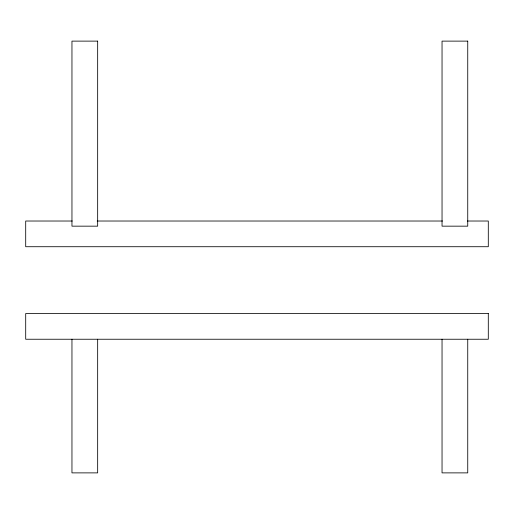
<?xml version="1.0" encoding="UTF-8"?>
<svg xmlns="http://www.w3.org/2000/svg" width="514" height="514" viewBox="0 0 514 514"><rect width="100%" height="100%" fill="white"/><g stroke="black" fill="none" stroke-linecap="round" stroke-linejoin="round"><path stroke-width="0.77" d="M72.281 221.02L25.7 221.02L25.7 246.72L488.3 246.72L488.3 221.02L467.419 221.02M97.178 221.02L442.522 221.02M467.74 339.24L467.74 472.88L442.04 472.88L442.04 339.24M97.66 339.24L97.66 472.88L71.96 472.88L71.96 339.24M97.66 41.12L71.96 41.12L71.96 226.16L97.66 226.16L97.66 41.12M467.74 41.12L442.04 41.12L442.04 226.16L467.74 226.16L467.74 41.12M488.3 313.54L25.7 313.54L25.7 339.24L488.3 339.24L488.3 313.54"/></g></svg>
